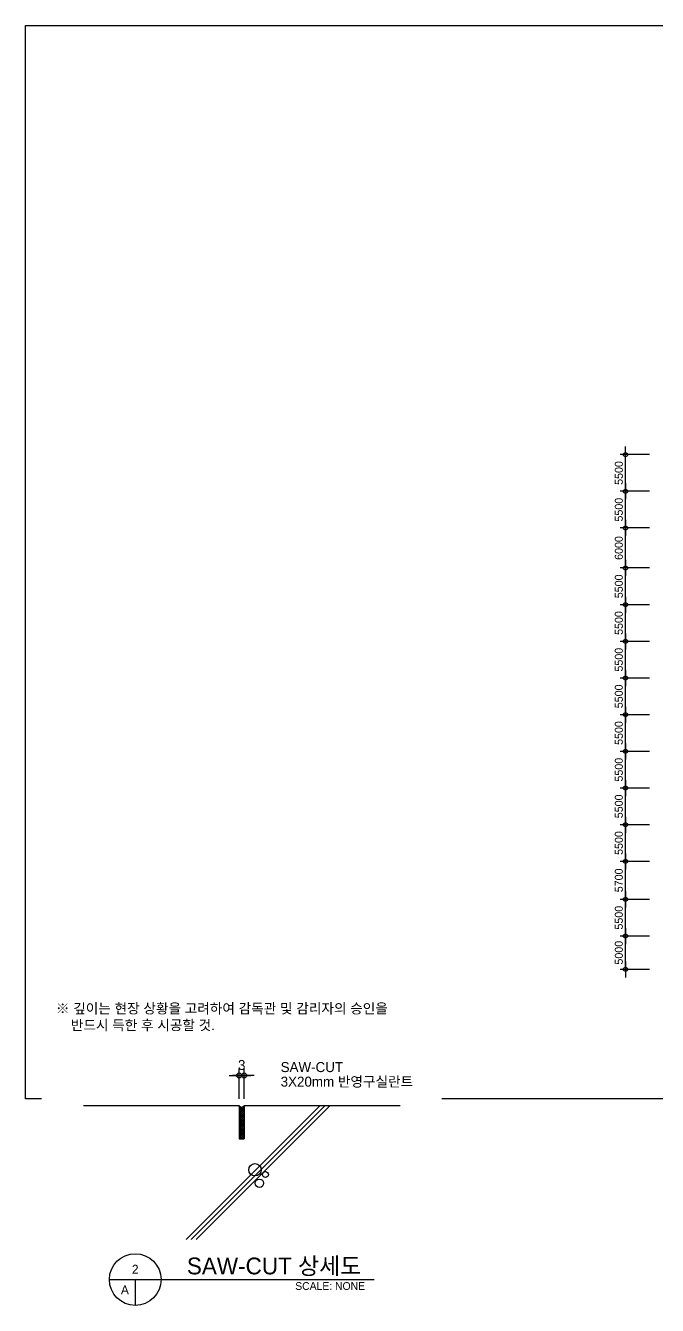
# Model space of a CAD drawing. Header units: millimetres. Extents: x -869187 to 1405794, y -1345622 to 197746.
# Drawn here: x 8000 to 102765, y -1146213 to -954254 of the extents above; entities that cross this region are included whole.
import ezdxf
from ezdxf.enums import TextEntityAlignment as Align

# ---------------------------------------------------------------- set-up
doc = ezdxf.new("R2010")
doc.units = ezdxf.units.MM
doc.header["$LTSCALE"] = 1000
doc.header["$MEASUREMENT"] = 0
doc.header["$PDSIZE"] = -10
doc.layers.get('0').update_dxf_attribs({"linetype": 'CONTINUOUS'})
doc.layers.get('Defpoints').update_dxf_attribs({"color": 171, "linetype": 'CONTINUOUS'})
for name, color, linetype in [('151', 151, 'CONTINUOUS'), ('CON', 2, 'CONTINUOUS'), ('DIM', 7, 'CONTINUOUS'), ('E3', 8, 'CONTINUOUS'), ('FIN', 5, 'CONTINUOUS'), ('LED', 7, 'CONTINUOUS'), ('NDIM', 7, 'CONTINUOUS'), ('SYM', 7, 'CONTINUOUS'), ('TEXT', 3, 'CONTINUOUS'), ('WIPEOUT', 6, 'CONTINUOUS')]:
    doc.layers.add(name, color=color, linetype=linetype)
doc.styles.add('CGS', font='cgse', dxfattribs={"bigfont": 'cgs'})
doc.styles.add('나눔바른고딕', font='')
doc.styles.get('나눔바른고딕').set_extended_font_data('나눔바른고딕')
doc.dimstyles.new('400 NDIM', dxfattribs={"dimscale": 400, "dimtxt": 3, "dimasz": 1, "dimexe": 2, "dimexo": 2, "dimgap": 1.5, "dimtad": 1, "dimdec": 0, "dimrnd": 0.25, "dimdsep": 46, "dimtxsty": '나눔바른고딕', "dimblk": 'DOT0', "dimcen": 1, "dimdle": 8, "dimclrd": 7, "dimclre": 7, "dimclrt": 7, "dimadec": 0, "dimazin": 0, "dimtfac": 1, "dimtdec": 0, "dimtix": 1, "dimtmove": 2, "dimatfit": 3, "dimldrblk": 'DOT0', "dimfxl": 1, "dimtolj": 1, "dimtzin": 0, "dimlwd": -1, "dimlwe": -1, "dimarcsym": 0})
doc.dimstyles.new('NDIM 1200', dxfattribs={"dimscale": 500, "dimtxt": 3, "dimasz": 1, "dimexe": 2, "dimexo": 2, "dimgap": 1, "dimtad": 1, "dimdec": 0, "dimdsep": 46, "dimtxsty": 'CGS', "dimblk": 'DOT0', "dimcen": 1, "dimdle": 8, "dimclrd": 2, "dimclre": 2, "dimclrt": 2, "dimadec": 0, "dimazin": 0, "dimtfac": 1, "dimtdec": 0, "dimtix": 1, "dimtmove": 2, "dimatfit": 3, "dimldrblk": 'DOT0', "dimfxl": 1, "dimtolj": 1, "dimtzin": 0, "dimlwd": -1, "dimlwe": -1, "dimarcsym": 0})

# ---------------------------------------------------------------- blocks, each defined once
blk = doc.blocks.new('DOT0')
blk.add_line((-3, 0), (3, 0))
at = {"color": 6}
blk.add_circle((0, 0), 0.75, dxfattribs=at)
blk = doc.blocks.new('*D419')
at = {"layer": 'Defpoints', "color": 0, "transparency": 16777216}
for p in [(24300, -10316), (23700, -13905), (24300, -13905)]:
    blk.add_point(p, dxfattribs=at)
at = {"layer": 'DIM', "color": 7, "transparency": 16777216}
for p, q in [((23300, -10316), (22900, -10316)), ((23700, -13105), (23700, -9516)), ((23700, -10316), (24300, -10316)), ((24300, -13105), (24300, -9516)), ((24700, -10316), (25100, -10316))]:
    blk.add_line(p, q, dxfattribs=at)
at = {"layer": 'DIM', "color": 7, "transparency": 16777216, "xscale": 400, "yscale": 400, "zscale": 400}
blk.add_blockref('DOT0', (23700, -10316), dxfattribs=at)
at = {"layer": 'DIM', "color": 7, "transparency": 16777216, "xscale": 400, "yscale": 400, "zscale": 400, "rotation": 180}
blk.add_blockref('DOT0', (24300, -10316), dxfattribs=at)
at = {"layer": 'DIM', "color": 7, "transparency": 16777216, "insert": (24000, -9066), "char_height": 1200, "attachment_point": 5, "style": '나눔바른고딕'}
blk.add_mtext('\\A1;3', dxfattribs=at)
blk = doc.blocks.new('*D365')
at = {"layer": 'Defpoints', "color": 0, "ltscale": 0.4, "transparency": 16777216}
for p in [(97980, -1024109), (102380, -1024109), (102380, -1029609)]:
    blk.add_point(p, dxfattribs=at)
at = {"layer": 'NDIM', "ltscale": 0.4, "transparency": 16777216}
for p, q in [((101580, -1024109), (97180, -1024109)), ((97980, -1029209), (97980, -1024509)), ((101580, -1029609), (97180, -1029609))]:
    blk.add_line(p, q, dxfattribs=at)
at = {"layer": 'NDIM', "ltscale": 0.4, "transparency": 16777216, "xscale": 400, "yscale": 400, "zscale": 400}
for p, rotation in [((97980, -1024109), 90), ((97980, -1029609), 270)]:
    blk.add_blockref('DOT0', p, dxfattribs=dict(at, rotation=rotation))
at = {"layer": 'NDIM', "ltscale": 0.4, "transparency": 16777216, "insert": (96980, -1026859), "char_height": 1200, "attachment_point": 5, "rotation": 90, "style": 'CGS'}
blk.add_mtext('\\A1;5500', dxfattribs=at)
blk = doc.blocks.new('*D366')
at = {"layer": 'Defpoints', "color": 0, "ltscale": 0.4, "transparency": 16777216}
for p in [(97980, -1029609), (102380, -1029609), (102380, -1035609)]:
    blk.add_point(p, dxfattribs=at)
at = {"layer": 'NDIM', "ltscale": 0.4, "transparency": 16777216}
for p, q in [((101580, -1029609), (97180, -1029609)), ((97980, -1035209), (97980, -1030009)), ((101580, -1035609), (97180, -1035609))]:
    blk.add_line(p, q, dxfattribs=at)
at = {"layer": 'NDIM', "ltscale": 0.4, "transparency": 16777216, "xscale": 400, "yscale": 400, "zscale": 400}
for p, rotation in [((97980, -1029609), 90), ((97980, -1035609), 270)]:
    blk.add_blockref('DOT0', p, dxfattribs=dict(at, rotation=rotation))
at = {"layer": 'NDIM', "ltscale": 0.4, "transparency": 16777216, "insert": (96980, -1032609), "char_height": 1200, "attachment_point": 5, "rotation": 90, "style": 'CGS'}
blk.add_mtext('\\A1;6000', dxfattribs=at)
blk = doc.blocks.new('*D367')
at = {"layer": 'Defpoints', "color": 0, "ltscale": 0.4, "transparency": 16777216}
for p in [(97980, -1035609), (102380, -1035609), (102380, -1041109)]:
    blk.add_point(p, dxfattribs=at)
at = {"layer": 'NDIM', "ltscale": 0.4, "transparency": 16777216}
for p, q in [((101580, -1035609), (97180, -1035609)), ((97980, -1040709), (97980, -1036009)), ((101580, -1041109), (97180, -1041109))]:
    blk.add_line(p, q, dxfattribs=at)
at = {"layer": 'NDIM', "ltscale": 0.4, "transparency": 16777216, "xscale": 400, "yscale": 400, "zscale": 400}
for p, rotation in [((97980, -1035609), 90), ((97980, -1041109), 270)]:
    blk.add_blockref('DOT0', p, dxfattribs=dict(at, rotation=rotation))
at = {"layer": 'NDIM', "ltscale": 0.4, "transparency": 16777216, "insert": (96980, -1038359), "char_height": 1200, "attachment_point": 5, "rotation": 90, "style": 'CGS'}
blk.add_mtext('\\A1;5500', dxfattribs=at)
blk = doc.blocks.new('*D368')
at = {"layer": 'Defpoints', "color": 0, "ltscale": 0.4, "transparency": 16777216}
for p in [(97980, -1041109), (102380, -1041109), (102380, -1046609)]:
    blk.add_point(p, dxfattribs=at)
at = {"layer": 'NDIM', "ltscale": 0.4, "transparency": 16777216}
for p, q in [((101580, -1041109), (97180, -1041109)), ((97980, -1046209), (97980, -1041509)), ((101580, -1046609), (97180, -1046609))]:
    blk.add_line(p, q, dxfattribs=at)
at = {"layer": 'NDIM', "ltscale": 0.4, "transparency": 16777216, "xscale": 400, "yscale": 400, "zscale": 400}
for p, rotation in [((97980, -1041109), 90), ((97980, -1046609), 270)]:
    blk.add_blockref('DOT0', p, dxfattribs=dict(at, rotation=rotation))
at = {"layer": 'NDIM', "ltscale": 0.4, "transparency": 16777216, "insert": (96980, -1043859), "char_height": 1200, "attachment_point": 5, "rotation": 90, "style": 'CGS'}
blk.add_mtext('\\A1;5500', dxfattribs=at)
blk = doc.blocks.new('*D369')
at = {"layer": 'Defpoints', "color": 0, "ltscale": 0.4, "transparency": 16777216}
for p in [(97980, -1046609), (102380, -1046609), (102380, -1052109)]:
    blk.add_point(p, dxfattribs=at)
at = {"layer": 'NDIM', "ltscale": 0.4, "transparency": 16777216}
for p, q in [((101580, -1046609), (97180, -1046609)), ((97980, -1051709), (97980, -1047009)), ((101580, -1052109), (97180, -1052109))]:
    blk.add_line(p, q, dxfattribs=at)
at = {"layer": 'NDIM', "ltscale": 0.4, "transparency": 16777216, "xscale": 400, "yscale": 400, "zscale": 400}
for p, rotation in [((97980, -1046609), 90), ((97980, -1052109), 270)]:
    blk.add_blockref('DOT0', p, dxfattribs=dict(at, rotation=rotation))
at = {"layer": 'NDIM', "ltscale": 0.4, "transparency": 16777216, "insert": (96980, -1049359), "char_height": 1200, "attachment_point": 5, "rotation": 90, "style": 'CGS'}
blk.add_mtext('\\A1;5500', dxfattribs=at)
blk = doc.blocks.new('*D370')
at = {"layer": 'Defpoints', "color": 0, "ltscale": 0.4, "transparency": 16777216}
for p in [(97980, -1052109), (102380, -1052109), (102380, -1057609)]:
    blk.add_point(p, dxfattribs=at)
at = {"layer": 'NDIM', "ltscale": 0.4, "transparency": 16777216}
for p, q in [((101580, -1052109), (97180, -1052109)), ((97980, -1057209), (97980, -1052509)), ((101580, -1057609), (97180, -1057609))]:
    blk.add_line(p, q, dxfattribs=at)
at = {"layer": 'NDIM', "ltscale": 0.4, "transparency": 16777216, "xscale": 400, "yscale": 400, "zscale": 400}
for p, rotation in [((97980, -1052109), 90), ((97980, -1057609), 270)]:
    blk.add_blockref('DOT0', p, dxfattribs=dict(at, rotation=rotation))
at = {"layer": 'NDIM', "ltscale": 0.4, "transparency": 16777216, "insert": (96980, -1054859), "char_height": 1200, "attachment_point": 5, "rotation": 90, "style": 'CGS'}
blk.add_mtext('\\A1;5500', dxfattribs=at)
blk = doc.blocks.new('*D371')
at = {"layer": 'Defpoints', "color": 0, "ltscale": 0.4, "transparency": 16777216}
for p in [(97980, -1057609), (102380, -1057609), (102380, -1063109)]:
    blk.add_point(p, dxfattribs=at)
at = {"layer": 'NDIM', "ltscale": 0.4, "transparency": 16777216}
for p, q in [((101580, -1057609), (97180, -1057609)), ((97980, -1062709), (97980, -1058009)), ((101580, -1063109), (97180, -1063109))]:
    blk.add_line(p, q, dxfattribs=at)
at = {"layer": 'NDIM', "ltscale": 0.4, "transparency": 16777216, "xscale": 400, "yscale": 400, "zscale": 400}
for p, rotation in [((97980, -1057609), 90), ((97980, -1063109), 270)]:
    blk.add_blockref('DOT0', p, dxfattribs=dict(at, rotation=rotation))
at = {"layer": 'NDIM', "ltscale": 0.4, "transparency": 16777216, "insert": (96980, -1060359), "char_height": 1200, "attachment_point": 5, "rotation": 90, "style": 'CGS'}
blk.add_mtext('\\A1;5500', dxfattribs=at)
blk = doc.blocks.new('*D372')
at = {"layer": 'Defpoints', "color": 0, "ltscale": 0.4, "transparency": 16777216}
for p in [(97980, -1063109), (102380, -1063109), (102380, -1068609)]:
    blk.add_point(p, dxfattribs=at)
at = {"layer": 'NDIM', "ltscale": 0.4, "transparency": 16777216}
for p, q in [((101580, -1063109), (97180, -1063109)), ((97980, -1068209), (97980, -1063509)), ((101580, -1068609), (97180, -1068609))]:
    blk.add_line(p, q, dxfattribs=at)
at = {"layer": 'NDIM', "ltscale": 0.4, "transparency": 16777216, "xscale": 400, "yscale": 400, "zscale": 400}
for p, rotation in [((97980, -1063109), 90), ((97980, -1068609), 270)]:
    blk.add_blockref('DOT0', p, dxfattribs=dict(at, rotation=rotation))
at = {"layer": 'NDIM', "ltscale": 0.4, "transparency": 16777216, "insert": (96980, -1065859), "char_height": 1200, "attachment_point": 5, "rotation": 90, "style": 'CGS'}
blk.add_mtext('\\A1;5500', dxfattribs=at)
blk = doc.blocks.new('*D373')
at = {"layer": 'Defpoints', "color": 0, "ltscale": 0.4, "transparency": 16777216}
for p in [(97980, -1068609), (102380, -1068609), (102380, -1074109)]:
    blk.add_point(p, dxfattribs=at)
at = {"layer": 'NDIM', "ltscale": 0.4, "transparency": 16777216}
for p, q in [((101580, -1068609), (97180, -1068609)), ((97980, -1073709), (97980, -1069009)), ((101580, -1074109), (97180, -1074109))]:
    blk.add_line(p, q, dxfattribs=at)
at = {"layer": 'NDIM', "ltscale": 0.4, "transparency": 16777216, "xscale": 400, "yscale": 400, "zscale": 400}
for p, rotation in [((97980, -1068609), 90), ((97980, -1074109), 270)]:
    blk.add_blockref('DOT0', p, dxfattribs=dict(at, rotation=rotation))
at = {"layer": 'NDIM', "ltscale": 0.4, "transparency": 16777216, "insert": (96980, -1071359), "char_height": 1200, "attachment_point": 5, "rotation": 90, "style": 'CGS'}
blk.add_mtext('\\A1;5500', dxfattribs=at)
blk = doc.blocks.new('*D374')
at = {"layer": 'Defpoints', "color": 0, "ltscale": 0.4, "transparency": 16777216}
for p in [(97980, -1074109), (102380, -1074109), (102380, -1079609)]:
    blk.add_point(p, dxfattribs=at)
at = {"layer": 'NDIM', "ltscale": 0.4, "transparency": 16777216}
for p, q in [((101580, -1074109), (97180, -1074109)), ((97980, -1079209), (97980, -1074509)), ((101580, -1079609), (97180, -1079609))]:
    blk.add_line(p, q, dxfattribs=at)
at = {"layer": 'NDIM', "ltscale": 0.4, "transparency": 16777216, "xscale": 400, "yscale": 400, "zscale": 400}
for p, rotation in [((97980, -1074109), 90), ((97980, -1079609), 270)]:
    blk.add_blockref('DOT0', p, dxfattribs=dict(at, rotation=rotation))
at = {"layer": 'NDIM', "ltscale": 0.4, "transparency": 16777216, "insert": (96980, -1076859), "char_height": 1200, "attachment_point": 5, "rotation": 90, "style": 'CGS'}
blk.add_mtext('\\A1;5500', dxfattribs=at)
blk = doc.blocks.new('*D375')
at = {"layer": 'Defpoints', "color": 0, "ltscale": 0.4, "transparency": 16777216}
for p in [(97980, -1079609), (102380, -1079609), (102380, -1085309)]:
    blk.add_point(p, dxfattribs=at)
at = {"layer": 'NDIM', "ltscale": 0.4, "transparency": 16777216}
for p, q in [((101580, -1079609), (97180, -1079609)), ((97980, -1084909), (97980, -1080009)), ((101580, -1085309), (97180, -1085309))]:
    blk.add_line(p, q, dxfattribs=at)
at = {"layer": 'NDIM', "ltscale": 0.4, "transparency": 16777216, "xscale": 400, "yscale": 400, "zscale": 400}
for p, rotation in [((97980, -1079609), 90), ((97980, -1085309), 270)]:
    blk.add_blockref('DOT0', p, dxfattribs=dict(at, rotation=rotation))
at = {"layer": 'NDIM', "ltscale": 0.4, "transparency": 16777216, "insert": (96980, -1082459), "char_height": 1200, "attachment_point": 5, "rotation": 90, "style": 'CGS'}
blk.add_mtext('\\A1;5700', dxfattribs=at)
blk = doc.blocks.new('*D376')
at = {"layer": 'Defpoints', "color": 0, "ltscale": 0.4, "transparency": 16777216}
for p in [(97980, -1085309), (102380, -1085309), (102380, -1090809)]:
    blk.add_point(p, dxfattribs=at)
at = {"layer": 'NDIM', "ltscale": 0.4, "transparency": 16777216}
for p, q in [((101580, -1085309), (97180, -1085309)), ((97980, -1090409), (97980, -1085709)), ((101580, -1090809), (97180, -1090809))]:
    blk.add_line(p, q, dxfattribs=at)
at = {"layer": 'NDIM', "ltscale": 0.4, "transparency": 16777216, "xscale": 400, "yscale": 400, "zscale": 400}
for p, rotation in [((97980, -1085309), 90), ((97980, -1090809), 270)]:
    blk.add_blockref('DOT0', p, dxfattribs=dict(at, rotation=rotation))
at = {"layer": 'NDIM', "ltscale": 0.4, "transparency": 16777216, "insert": (96980, -1088059), "char_height": 1200, "attachment_point": 5, "rotation": 90, "style": 'CGS'}
blk.add_mtext('\\A1;5500', dxfattribs=at)
blk = doc.blocks.new('*D377')
at = {"layer": 'Defpoints', "color": 0, "ltscale": 0.4, "transparency": 16777216}
for p in [(97980, -1090809), (102380, -1090809), (102380, -1095809)]:
    blk.add_point(p, dxfattribs=at)
at = {"layer": 'NDIM', "ltscale": 0.4, "transparency": 16777216}
for p, q in [((101580, -1090809), (97180, -1090809)), ((97980, -1095409), (97980, -1091209)), ((101580, -1095809), (97180, -1095809))]:
    blk.add_line(p, q, dxfattribs=at)
at = {"layer": 'NDIM', "ltscale": 0.4, "transparency": 16777216, "xscale": 400, "yscale": 400, "zscale": 400}
for p, rotation in [((97980, -1090809), 90), ((97980, -1095809), 270)]:
    blk.add_blockref('DOT0', p, dxfattribs=dict(at, rotation=rotation))
at = {"layer": 'NDIM', "ltscale": 0.4, "transparency": 16777216, "insert": (96980, -1093309), "char_height": 1200, "attachment_point": 5, "rotation": 90, "style": 'CGS'}
blk.add_mtext('\\A1;5000', dxfattribs=at)
blk = doc.blocks.new('*D418')
at = {"layer": 'Defpoints', "color": 0, "ltscale": 0.4, "transparency": 16777216}
for p in [(97980, -1018609), (102380, -1018609), (102380, -1024109)]:
    blk.add_point(p, dxfattribs=at)
at = {"layer": 'NDIM', "ltscale": 0.4, "transparency": 16777216}
for p, q in [((101580, -1018609), (97180, -1018609)), ((97980, -1023709), (97980, -1019009)), ((101580, -1024109), (97180, -1024109))]:
    blk.add_line(p, q, dxfattribs=at)
at = {"layer": 'NDIM', "ltscale": 0.4, "transparency": 16777216, "xscale": 400, "yscale": 400, "zscale": 400}
for p, rotation in [((97980, -1018609), 90), ((97980, -1024109), 270)]:
    blk.add_blockref('DOT0', p, dxfattribs=dict(at, rotation=rotation))
at = {"layer": 'NDIM', "ltscale": 0.4, "transparency": 16777216, "insert": (96980, -1021359), "char_height": 1200, "attachment_point": 5, "rotation": 90, "style": 'CGS'}
blk.add_mtext('\\A1;5500', dxfattribs=at)
blk = doc.blocks.new('A$C4CB6089A')
at = {"layer": 'SYM'}
for p, q in [((8119.8, -34800), (39880.2, -34800)), ((11222.8, -34800), (11222.8, -37903))]:
    blk.add_line(p, q, dxfattribs=at)
blk.add_circle((11222.8, -34800), 3103, dxfattribs=at)
at = {"layer": 'TEXT', "style": '나눔바른고딕'}
blk.add_text('SAW-CUT 상세도', height=2016.97, dxfattribs=at).set_placement((17422.4, -33170.9), align=Align.MIDDLE_LEFT)
for s, p in [('2', (11222.8, -33558.8)), ('A', (9981.6, -36041.2))]:
    blk.add_text(s, height=1086.1, dxfattribs=at).set_placement(p, align=Align.MIDDLE)
blk.add_text('SCALE: NONE', height=930.909, dxfattribs=at).set_placement((38794.6, -35110.3), align=Align.TOP_RIGHT)
blk.add_wipeout([(0, 0), (0, -30000), (48000, -30000), (48000, 0)]).dxf.layer = 'WIPEOUT'
at = {"layer": 'FIN', "ltscale": 1000}
h = blk.add_hatch(dxfattribs=at)
h.set_pattern_fill('ANSI37', color=256, scale=50)
h.set_pattern_definition([(45, (-2497979.52, -916950.34), (-112.2532015, 112.2532015), []), (135, (-2497979.52, -916950.34), (-112.2532015, -112.2532015), [])])
edge = h.paths.add_edge_path()
edge.add_line((23700, -17905.3), (24300, -17905.3))
edge.add_line((24300, -17905.3), (24300, -13905.3))
edge.add_arc((24000, -13780.3), 325, 202.619865, 337.380135, ccw=False)
edge.add_line((23700, -13905.3), (23700, -17905.3))
at = {"layer": 'CON'}
for p, q in [((5000, -13905.3), (23700, -13905.3)), ((23700, -13905.3), (23700, -17905.3)), ((24300, -13905.3), (43000, -13905.3)), ((24300, -13905.3), (24300, -17905.3)), ((23700, -17905.3), (24300, -17905.3))]:
    blk.add_line(p, q, dxfattribs=at)
at = {"layer": 'E3'}
for p, q in [((33417.8, -13905.3, -605856.8), (17323.1, -30000, -605856.8)), ((34017.8, -13905.3, -605856.8), (17923.1, -30000, -605856.8)), ((34617.8, -13905.3, -605856.8), (18523.1, -30000, -605856.8))]:
    blk.add_line(p, q, dxfattribs=at)
for centre, radius in [((25594, -21625.3), 740.8), ((26127.9, -23250.3), 502.9), ((26850.1, -22198), 363.1)]:
    blk.add_circle(centre, radius, dxfattribs=at)
at = {"layer": 'FIN', "ltscale": 1000}
blk.add_arc((24000, -13780.3), 325, 202.619865, 337.380135, dxfattribs=at)
at = {"layer": 'LED', "ltscale": 0.5}
blk.add_lwpolyline([(24000, -14005.3, 0, 400, 0), (24600, -12966, 0, 0, 0), (26712.7, -9306.7, 0, 0, 0), (28468.6, -9306.7, 0, 0, 0)], format="xyseb", dxfattribs=at)
at = {"layer": 'TEXT', "style": '나눔바른고딕'}
for s, p in [('※ 깊이는 현장 상황을 고려하여 감독관 및 감리자의 승인을', (1699.5, -2270)), ('반드시 득한 후 시공할 것.', (3499.5, -4270)), ('SAW-CUT', (28673.1, -9306.7)), ('3X20mm 반영구실란트', (28673.1, -11053))]:
    blk.add_text(s, height=1200, dxfattribs=at).set_placement(p, align=Align.MIDDLE_LEFT)
at = {"layer": 'DIM'}
dim = blk.add_linear_dim(base=(24300, -10315.8), p1=(23700, -13905.3), p2=(24300, -13905.3), text='3', dimstyle='400 NDIM', dxfattribs=at)
dim.commit()
dim.dimension.update_dxf_attribs({"geometry": '*D419', "text_midpoint": (24000, -9065.8)})

msp = doc.modelspace()

# ---------------------------------------------------------------- linework, layer by layer
at = {"layer": 'Defpoints', "ltscale": 10000}
msp.add_lwpolyline([(292000, -1115221.9), (8000, -1115221.9), (8000, -954254.1), (292000, -954254.1)], close=True, dxfattribs=at)

# ---------------------------------------------------------------- dimensions: what is measured, and where the dimension line sits
at = {"layer": 'NDIM', "ltscale": 0.4}
for base, p1, p2, picture, middle in [((97980.1, -1018609.5), (102380.1, -1024109.5), (102380.1, -1018609.5), '*D418', (96980.1, -1021359.5)), ((97980.1, -1024109.5), (102380.1, -1029609.5), (102380.1, -1024109.5), '*D365', (96980.1, -1026859.5)), ((97980.1, -1029609.5), (102380.1, -1035609.5), (102380.1, -1029609.5), '*D366', (96980.1, -1032609.5)), ((97980.1, -1035609.5), (102380.1, -1041109.5), (102380.1, -1035609.5), '*D367', (96980.1, -1038359.5)), ((97980.1, -1041109.5), (102380.1, -1046609.5), (102380.1, -1041109.5), '*D368', (96980.1, -1043859.5)), ((97980.1, -1046609.5), (102380.1, -1052109.5), (102380.1, -1046609.5), '*D369', (96980.1, -1049359.5)), ((97980.1, -1052109.5), (102380.1, -1057609.5), (102380.1, -1052109.5), '*D370', (96980.1, -1054859.5)), ((97980.1, -1057609.5), (102380.1, -1063109.5), (102380.1, -1057609.5), '*D371', (96980.1, -1060359.5)), ((97980.1, -1063109.5), (102380.1, -1068609.5), (102380.1, -1063109.5), '*D372', (96980.1, -1065859.5)), ((97980.1, -1068609.5), (102380.1, -1074109.5), (102380.1, -1068609.5), '*D373', (96980.1, -1071359.5)), ((97980.1, -1074109.5), (102380.1, -1079609.5), (102380.1, -1074109.5), '*D374', (96980.1, -1076859.5)), ((97980.1, -1079609.5), (102380.1, -1085309.5), (102380.1, -1079609.5), '*D375', (96980.1, -1082459.5)), ((97980.1, -1085309.5), (102380.1, -1090809.5), (102380.1, -1085309.5), '*D376', (96980.1, -1088059.5)), ((97980.1, -1090809.5), (102380.1, -1095809.5), (102380.1, -1090809.5), '*D377', (96980.1, -1093309.5))]:
    dim = msp.add_linear_dim(base=base, p1=p1, p2=p2, angle=90, dimstyle='NDIM 1200', override={"dimscale": 400, "dimclrd": 256, "dimclre": 256, "dimclrt": 256}, dxfattribs=at)
    dim.commit()
    dim.dimension.update_dxf_attribs({"geometry": picture, "text_midpoint": middle})

# ---------------------------------------------------------------- next in the draw order: block references
at = {"layer": '151', "xscale": 1.25, "yscale": 1.25, "zscale": 1.25}
msp.add_blockref('A$C4CB6089A', (10414.3, -1098833.8), dxfattribs=at)

doc.saveas('drawing.dxf')
